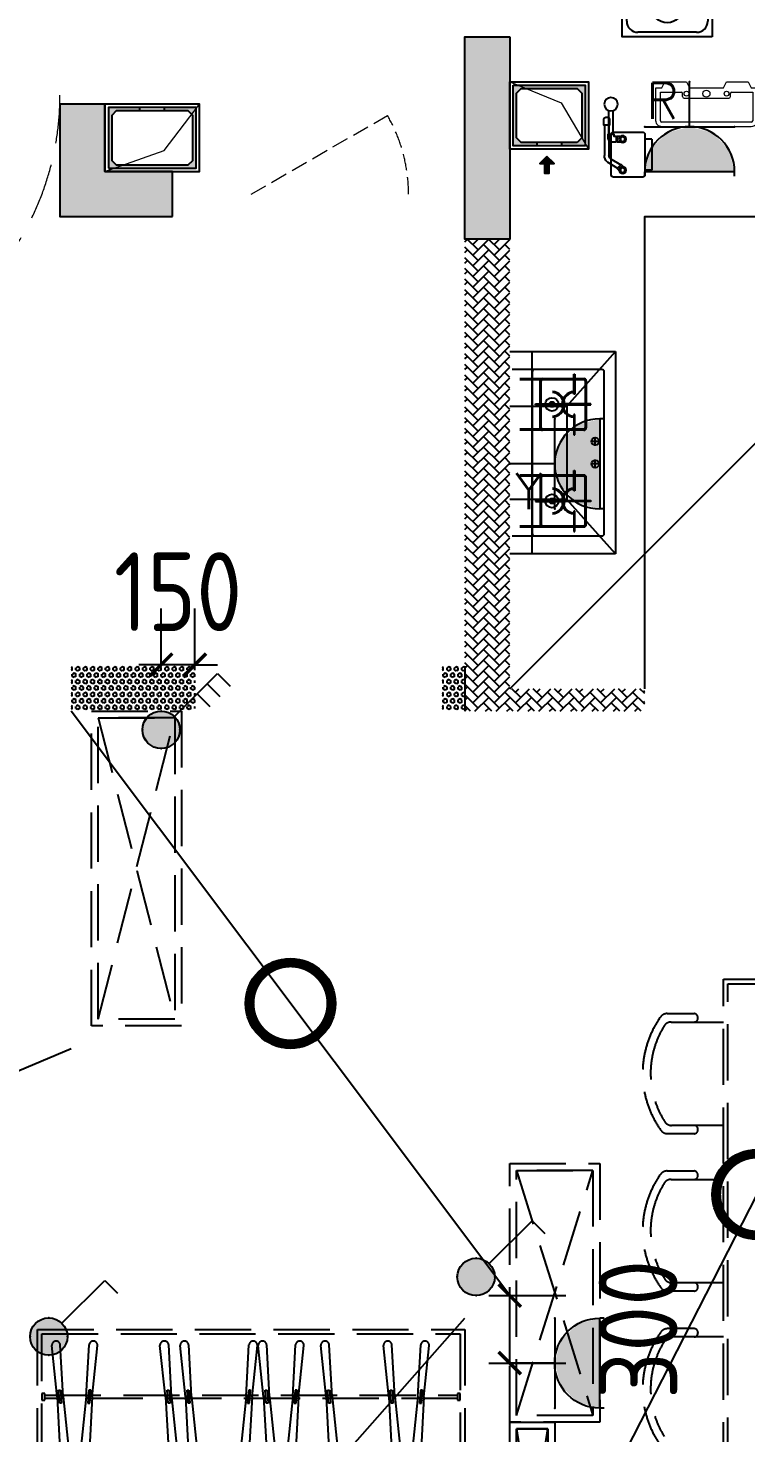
# Model space of a CAD drawing. Extents: x 2803505 to 5851001, y -1372902 to 24339.
# Drawn here: x 3438320 to 3441512, y -766547 to -760297 of the extents above; entities that cross this region are included whole.
import ezdxf
from ezdxf.enums import TextEntityAlignment as Align

# ---------------------------------------------------------------- set-up
doc = ezdxf.new("R2010")
doc.units = 0
doc.header["$LTSCALE"] = 1000
doc.header["$MEASUREMENT"] = 0
doc.linetypes.add('A户型$0$DASH', pattern=[0.35, 0.25, -0.1])
doc.linetypes.add('DASH', pattern=[0.35, 0.25, -0.1])
doc.layers.get('0').update_dxf_attribs({"linetype": 'CONTINUOUS'})
doc.layers.get('Defpoints').update_dxf_attribs({"linetype": 'CONTINUOUS'})
for name, color, linetype in [('!!电气', 1, 'CONTINUOUS'), ('5fur', 175, 'CONTINUOUS'), ('AH-FURNITURE', 1, 'CONTINUOUS'), ('COLU', 7, 'CONTINUOUS'), ('EQUIP-插座', 3, 'CONTINUOUS'), ('EQUIP-照明', 3, 'CONTINUOUS'), ('LVTRY', 252, 'CONTINUOUS'), ('S-砼墙填充', 251, 'CONTINUOUS'), ('TEL_TEXT', 7, 'CONTINUOUS'), ('保温', 6, 'CONTINUOUS'), ('建筑-排气道', 252, 'CONTINUOUS'), ('管', 193, 'CONTINUOUS')]:
    doc.layers.add(name, color=color, linetype=linetype)
for name, color, linetype, lineweight in [('PUB_HATCH', 8, 'CONTINUOUS', 9), ('STAIR', 252, 'CONTINUOUS', 20), ('WINDOW', 146, 'CONTINUOUS', 20), ('平面-空调预留孔', 252, 'CONTINUOUS', 15), ('立面-洞口示意', 252, 'CONTINUOUS', 13)]:
    doc.layers.add(name, color=color, linetype=linetype, lineweight=lineweight)
doc.styles.add('_TEL_DIM', font='SIMPLEX', dxfattribs={"width": 0.8, "height": 3.5, "bigfont": 'HZTXT'})
doc.styles.add('DIM_FONT', font='SIMPLEX', dxfattribs={"width": 0.7, "bigfont": 'GBCBIG'})
doc.styles.get("Standard").update_dxf_attribs({"font": 'gbenor.shx', "bigfont": 'gbcbig.shx'})
doc.dimstyles.get("Standard").update_dxf_attribs({"dimscale": 100, "dimtxt": 3.5, "dimasz": 1, "dimexe": 2.5, "dimexo": 3, "dimgap": 1.5, "dimtad": 1, "dimdec": 0, "dimzin": 0, "dimdsep": 46, "dimtxsty": 'Standard', "dimblk": 'ARCHTICK', "dimcen": 0.09, "dimadec": 0, "dimazin": 0, "dimtfac": 1, "dimtdec": 0, "dimtix": 1, "dimtmove": 2, "dimatfit": 3, "dimfxl": 1, "dimtolj": 1, "dimtzin": 0, "dimarcsym": 0})
pattern_1 = [(45, (0, 0), (0, 47.4157523), [100.584, -33.528]), (135, (23.708, 23.708), (3e-15, 47.4157523), [100.584, -33.528])]
pattern_2 = [(90, (0, 0), (-16.49778, 1e-15), [9.525, -19.05]), (210, (0, 0), (8.24889, -14.2874966), [9.525, -19.05]), (150, (6e-16, 9.525), (-8.24889, -14.2874966), [9.525, -19.05])]

# ---------------------------------------------------------------- blocks, each defined once
blk = doc.blocks.new('A$C60D053AF')
at = {"layer": 'AH-FURNITURE', "color": 8}
for p, q in [((232.5, -90), (128.3, -90)), ((232.5, -110), (128.3, -110)), ((192.5, -71), (327.6, -71)), ((192.5, -91), (327.6, -91)), ((245, -129.5), (245, -122.5)), ((265, -129.5), (265, -122.5)), ((341.7, -96.9), (370, -143.2)), ((355.9, -82.7), (384.2, -129)), ((255, -281), (255, -251)), ((255, -281), (393, -281)), ((393, -281), (393, -251))]:
    blk.add_line(p, q, dxfattribs=at)
for points in [[(170, -68, 1), (170, -94), (192.5, -94), (192.5, -68)], [(234, -251), (414, -251, 0.414214), (424, -241), (424, -111, 0.414214), (414, -101), (234, -101, 0.414214), (224, -111), (224, -241, 0.414214)], [(268, -122.5), (268, -107, 0.414214), (248, -87), (232.5, -87), (232.5, -113), (242, -113), (242, -122.5)], [(242, -152, 1), (268, -152), (268, -129.5), (242, -129.5)], [(383.8, -161.2, 1), (402.2, -142.8), (386.3, -126.9), (367.9, -145.3)]]:
    blk.add_lwpolyline(points, format="xyb", close=True, dxfattribs=at)
for centre, radius in [((100, -100), 30), ((255, -152), 15), ((255, -152), 10), ((393, -152), 15), ((393, -152), 10)]:
    blk.add_circle(centre, radius, dxfattribs=at)
for radius in [40, 20]:
    blk.add_arc((327.6, -111), radius, 45, 90, dxfattribs=at)
blk = doc.blocks.new('dfgdfgsf')
at = {"layer": '5fur', "color": 252, "linetype": 'A户型$0$DASH'}
for p, q in [((2092291.5, -1252357.5), (2092411.5, -1252357.5)), ((2092428, -1252378.3), (2092428, -1252374.6)), ((2092309.4, -1252394.9), (2092541.6, -1252394.9)), ((2092541.6, -1252854.9), (2092311.4, -1252854.9)), ((2092428, -1252875.1), (2092428, -1252871.4)), ((2092411.5, -1252891.7), (2092293.4, -1252891.7)), ((2092291.5, -1253057.5), (2092411.5, -1253057.5)), ((2092309.4, -1253094.9), (2092541.6, -1253094.9)), ((2092428, -1253078.3), (2092428, -1253074.6)), ((2092541.6, -1253554.9), (2092311.4, -1253554.9)), ((2092411.5, -1253591.7), (2092293.4, -1253591.7)), ((2092428, -1253575.1), (2092428, -1253571.4)), ((2092411.5, -1253759), (2092293.4, -1253759)), ((2092541.6, -1253795.8), (2092311.4, -1253795.8)), ((2092428, -1253775.6), (2092428, -1253779.2)), ((2089579.3, -1254062.7), (2089555.5, -1253834.7)), ((2089605.3, -1254060.6), (2089593.1, -1253831.7)), ((2089708.7, -1254060.6), (2089720.9, -1253831.7)), ((2089734.7, -1254062.7), (2089758.5, -1253834.7)), ((2090061.5, -1254062.6), (2090035.7, -1253834.7)), ((2090087.6, -1254060.6), (2090075.3, -1253831.7)), ((2090150, -1254062.7), (2090126.2, -1253834.7)), ((2090176.1, -1254060.6), (2090163.8, -1253831.7)), ((2090419.7, -1254060.6), (2090431.9, -1253831.7)), ((2090445.7, -1254062.7), (2090469.5, -1253834.7)), ((2090497.2, -1254062.7), (2090473.3, -1253834.7)), ((2090523.2, -1254060.6), (2090510.9, -1253831.7)), ((2090626.5, -1254060.6), (2090638.8, -1253831.7)), ((2090652.5, -1254062.7), (2090676.4, -1253834.7)), ((2090775.2, -1254062.6), (2090751.4, -1253834.6)), ((2090801.3, -1254060.6), (2090789, -1253831.7)), ((2091054, -1254062.7), (2091030.2, -1253834.7)), ((2091080, -1254060.6), (2091067.8, -1253831.7)), ((2091183.4, -1254060.6), (2091195.7, -1253831.7)), ((2091209.4, -1254062.7), (2091233.2, -1253834.7)), ((2089523.6, -1254047.2), (2089511.6, -1254047.2)), ((2089511.6, -1254047.2), (2089511.6, -1254077.2)), ((2089523.6, -1254077.2), (2089523.6, -1254047.2)), ((2089579.3, -1254062.7), (2089591.6, -1254291.6)), ((2089605.3, -1254060.6), (2089629.1, -1254288.7)), ((2089708.7, -1254060.6), (2089684.9, -1254288.7)), ((2089734.7, -1254062.7), (2089722.5, -1254291.6)), ((2090061.5, -1254062.7), (2090073.8, -1254291.6)), ((2090087.6, -1254060.6), (2090111.4, -1254288.7)), ((2090150, -1254062.7), (2090162.3, -1254291.6)), ((2090176.1, -1254060.6), (2090199.9, -1254288.7)), ((2090419.7, -1254060.6), (2090395.9, -1254288.7)), ((2090445.7, -1254062.7), (2090433.5, -1254291.6)), ((2090497.2, -1254062.7), (2090509.4, -1254291.6)), ((2090523.2, -1254060.6), (2090547, -1254288.7)), ((2090626.5, -1254060.6), (2090602.7, -1254288.7)), ((2090652.5, -1254062.7), (2090640.3, -1254291.6)), ((2090775.2, -1254062.7), (2090787.5, -1254291.6)), ((2090801.3, -1254060.6), (2090825.1, -1254288.7)), ((2091054, -1254062.7), (2091066.3, -1254291.6)), ((2091080, -1254060.6), (2091103.9, -1254288.7)), ((2091183.4, -1254060.6), (2091159.6, -1254288.7)), ((2091209.4, -1254062.7), (2091197.2, -1254291.6)), ((2091371.6, -1254047.2), (2091359.6, -1254047.2)), ((2091359.6, -1254047.2), (2091359.6, -1254077.2)), ((2091371.6, -1254077.2), (2091371.6, -1254047.2)), ((2089511.6, -1254077.2), (2089523.6, -1254077.2)), ((2091359.6, -1254069.7), (2089523.6, -1254069.7)), ((2091359.6, -1254077.2), (2091371.6, -1254077.2))]:
    blk.add_line(p, q, dxfattribs=at)
for points in [[(2089731.6, -1252412.2), (2089731.6, -1251012.2), (2090131.6, -1251012.2), (2090131.6, -1252412.2)], [(2089761.6, -1252382.2), (2089761.6, -1251042.2), (2090101.6, -1251042.2), (2090101.6, -1252382.2)], [(2092541.6, -1252205), (2093441.6, -1252205), (2093441.6, -1254425), (2092541.6, -1254425)], [(2092561.6, -1252225), (2093421.6, -1252225), (2093421.6, -1254405), (2092561.6, -1254405)], [(2091591.5, -1254175), (2091591.5, -1253025), (2091991.5, -1253025), (2091991.5, -1254175)], [(2091621.5, -1254145), (2091621.5, -1253055), (2091961.5, -1253055), (2091961.5, -1254145)], [(2089491.6, -1254362.2), (2089491.6, -1253762.2), (2091391.6, -1253762.2), (2091391.6, -1254362.2)], [(2089511.6, -1254342.2), (2089511.6, -1253782.2), (2091371.6, -1253782.2), (2091371.6, -1254342.2)], [(2089590.2, -1254090.6), (2089585.7, -1254032.8), (2089594.3, -1254032.1), (2089598.9, -1254089.9)], [(2089723.8, -1254090.6), (2089728.4, -1254032.8), (2089719.7, -1254032.1), (2089715.1, -1254089.9)], [(2090072.5, -1254090.6), (2090067.9, -1254032.8), (2090076.6, -1254032.1), (2090081.1, -1254089.9)], [(2090161, -1254090.6), (2090156.4, -1254032.8), (2090165.1, -1254032.1), (2090169.6, -1254089.9)], [(2090434.8, -1254090.6), (2090439.4, -1254032.8), (2090430.7, -1254032.1), (2090426.1, -1254089.9)], [(2090508.1, -1254090.6), (2090503.5, -1254032.8), (2090512.2, -1254032.1), (2090516.7, -1254089.9)], [(2090641.6, -1254090.6), (2090646.2, -1254032.8), (2090637.5, -1254032.1), (2090633, -1254089.9)], [(2090786.2, -1254090.6), (2090781.6, -1254032.8), (2090790.3, -1254032.1), (2090794.8, -1254089.9)], [(2091064.9, -1254090.6), (2091060.4, -1254032.8), (2091069.1, -1254032.1), (2091073.6, -1254089.9)], [(2091198.5, -1254090.6), (2091203.1, -1254032.8), (2091194.4, -1254032.1), (2091189.8, -1254089.9)], [(2091591.5, -1255125), (2091591.5, -1254175), (2091791.5, -1254175), (2091791.5, -1255125)], [(2091621.5, -1255095), (2091621.5, -1254205), (2091761.5, -1254205), (2091761.5, -1255095)]]:
    blk.add_lwpolyline(points, close=True, dxfattribs=at)
for points in [[(2089761.6, -1252382.2), (2090101.6, -1251042.2), (2089761.6, -1251042.2), (2090101.6, -1252382.2)], [(2091621.5, -1254145), (2091961.5, -1253055), (2091621.5, -1253055), (2091961.5, -1254145)], [(2089523.6, -1254054.7), (2091359.6, -1254054.7)], [(2091621.5, -1255095), (2091761.5, -1254205), (2091621.5, -1254205), (2091761.5, -1255095)]]:
    blk.add_lwpolyline(points, dxfattribs=at)
for centre, radius, start, end in [((2092616.8, -1252623.3), 434.6, 144.86029, 215.59956), ((2092291.5, -1252394.3), 36.8, 90, 144.86029), ((2092410.5, -1252375), 17.5, 1.22812, 87.03395), ((2092411.5, -1252378.3), 16.6, 270, 0), ((2092616.8, -1252623.3), 399, 148.05881, 212.52336), ((2092309.4, -1252431.7), 36.8, 90, 148.05881), ((2092293.4, -1252854.9), 36.8, 215.59956, 270), ((2092311.4, -1252818.1), 36.8, 212.52336, 270), ((2092411.5, -1252871.4), 16.6, 0, 90), ((2092411.5, -1252875.1), 16.6, 270, 0), ((2092291.5, -1253094.3), 36.8, 90, 144.86029), ((2092410.5, -1253075), 17.5, 1.22812, 87.03395), ((2092616.8, -1253323.3), 434.6, 144.86029, 215.59956), ((2092616.8, -1253323.3), 399, 148.05881, 212.52336), ((2092309.4, -1253131.7), 36.8, 90, 148.05881), ((2092411.5, -1253078.3), 16.6, 270, 0), ((2092311.4, -1253518.1), 36.8, 212.52336, 270), ((2092411.5, -1253571.4), 16.6, 0, 90), ((2092293.4, -1253554.9), 36.8, 215.59956, 270), ((2092411.5, -1253575.1), 16.6, 270, 0), ((2089574.3, -1253833.2), 18.8, 4.51246, 184.51246), ((2089739.7, -1253833.2), 18.8, 355.48754, 175.48754), ((2090055.6, -1253834.1), 19.9, 6.93304, 181.63751), ((2090145, -1253833.2), 18.8, 4.51246, 184.51246), ((2090450.7, -1253833.2), 18.8, 355.48754, 175.48754), ((2090492.1, -1253833.2), 18.8, 4.51246, 184.51246), ((2090657.6, -1253833.2), 18.8, 355.48754, 175.48754), ((2090770.2, -1253833.1), 18.8, 4.51246, 184.51246), ((2091049, -1253833.2), 18.8, 4.51246, 184.51246), ((2091214.4, -1253833.2), 18.8, 355.48754, 175.48754), ((2092616.8, -1254027.4), 434.6, 144.40044, 215.13971), ((2092616.8, -1254027.4), 399, 147.47664, 211.94119), ((2092293.4, -1253795.8), 36.8, 90, 144.40044), ((2092311.4, -1253832.6), 36.8, 90, 147.47664), ((2092411.5, -1253775.6), 16.6, 0, 90), ((2092411.5, -1253779.2), 16.6, 270, 0)]:
    blk.add_arc(centre, radius, start, end, dxfattribs=at)
blk = doc.blocks.new('GDGDGRD')
at = {"layer": 'S-砼墙填充'}
h = blk.add_hatch(color=252, dxfattribs=at)
h.dxf.hatch_style = 1
h.paths.add_polyline_path([(436416.6, 295815.4), (436416.6, 295615.4), (436416.6, 294915.4), (436216.6, 294915.4), (436216.6, 295815.4)])
h = blk.add_hatch(color=252, dxfattribs=at)
h.dxf.hatch_style = 1
h.paths.add_polyline_path([(434916.6, 295015.6), (434916.6, 295215.6), (434616.6, 295215.6), (434616.6, 295515.6), (434416.6, 295515.6), (434416.6, 295015.6)])
at = {"layer": 'COLU', "color": 252}
for points in [[(436416.6, 295815.4), (436416.6, 295615.4), (436416.6, 295615.4), (436416.6, 294915.4), (436216.6, 294915.4), (436216.6, 295815.4)], [(434916.6, 295015.6), (434916.6, 295215.6), (434616.6, 295215.6), (434616.6, 295515.6), (434416.6, 295515.6), (434416.6, 295015.6)]]:
    blk.add_lwpolyline(points, close=True, dxfattribs=at)
blk = doc.blocks.new('A-Kitchen-7')
at = {"layer": 'LVTRY'}
for p, q in [((-518.7, 779.7), (-7.2, 834.3)), ((-3.6, 810.6), (-515, 756)), ((-29.1, 767), (-35.2, 806.4)), ((-7.2, 834.3), (-3.6, 810.6)), ((-515, 756), (-518.7, 779.7)), ((515, 756), (-515, 756)), ((-515, 756), (-515, 40)), ((-485.6, 760.5), (-484.9, 756)), ((-29.1, 767), (-112.1, 756)), ((515, 780), (0, 780)), ((0, 756), (0, 780)), ((515, 756), (515, 780)), ((515, 40), (515, 756)), ((-515, 40), (515, 40))]:
    blk.add_line(p, q, dxfattribs=at)
blk.add_lwpolyline([(-468.9, 40), (-468.9, 0), (468.9, 0), (468.9, 40)], close=True, dxfattribs=at)
blk = doc.blocks.new('rtyg7uyhg')
at = {"layer": 'LVTRY'}
for p, q in [((193590.3, 45458.1), (193590.3, 45069.5)), ((194234.6, 45488.8), (193621, 45488.8)), ((193925.8, 45440.4), (193940.1, 45432.2)), ((194265.3, 45069.5), (194265.3, 45458.1)), ((193682.3, 45407), (193887.8, 45407)), ((193896.4, 45429.9), (193857.6, 45326.3)), ((193875.3, 45316), (193945.6, 45401.5)), ((194111.9, 45407), (194173.3, 45407)), ((193621, 45130.8), (193621, 45345.6)), ((193857.6, 45326.3), (193875.3, 45316)), ((194009.6, 45345.6), (194009.6, 45130.8)), ((194050.5, 45130.8), (194050.5, 45345.6)), ((194234.6, 45345.6), (194234.6, 45130.8)), ((193948.3, 45069.5), (193682.3, 45069.5)), ((194173.3, 45069.5), (194111.9, 45069.5)), ((193621, 45038.8), (194234.6, 45038.8))]:
    blk.add_line(p, q, dxfattribs=at)
for centre, radius in [((193866.4, 45437.7), 20.5), ((193989.2, 45437.7), 20.5), ((194071, 45437.7), 20.5), ((193815.3, 45238.2), 25.6), ((194137.5, 45238.2), 25.6)]:
    blk.add_circle(centre, radius, dxfattribs=at)
for centre, radius, start, end in [((193621, 45458.1), 30.7, 89.99999, 179.99999), ((193915.6, 45422.7), 20.5, 59.99999, 159.46231), ((194234.6, 45458.1), 30.7, 359.99999, 89.99999), ((193682.3, 45345.6), 61.4, 89.99999, 179.99999), ((193929.8, 45414.5), 20.5, 320.53767, 59.99999), ((193948.3, 45345.6), 61.4, 359.99999, 89.99999), ((194111.9, 45345.6), 61.4, 89.99999, 179.99999), ((194173.3, 45345.6), 61.4, 359.99999, 89.99999), ((193682.3, 45130.8), 61.4, 179.99999, 269.99999), ((193948.3, 45130.8), 61.4, 269.99999, 359.99999), ((194111.9, 45130.8), 61.4, 179.99999, 269.99999), ((194173.3, 45130.8), 61.4, 269.99999, 359.99999), ((193621, 45069.5), 30.7, 179.99999, 269.99999), ((194234.6, 45069.5), 30.7, 269.99999, 359.99999)]:
    blk.add_arc(centre, radius, start, end, dxfattribs=at)
at = {"layer": 'LVTRY', "style": 'DIM_FONT', "width": 0.8, "flags": 9}
for tag in ['YSIZE', 'XSIZE']:
    blk.add_attdef(tag, (193927.8, 45487.8), '', height=0.5, rotation=89.99999, dxfattribs=at)
blk = doc.blocks.new('FRSDFDGDGDRGDR')
at = {"layer": '平面-空调预留孔', "color": 252}
for p, q in [((699612.3, 775044), (699612.3, 775441.2)), ((699618.9, 775447.8), (699746.3, 775447.8)), ((699746.3, 775447.8), (699746.3, 775355.4)), ((699719.9, 775342.2), (699719.9, 775143)), ((699726.5, 775348.8), (699739.7, 775348.8)), ((699726.5, 775136.4), (699739.7, 775136.4)), ((699746.3, 775129.8), (699746.3, 775037.4)), ((699746.3, 775037.4), (699618.9, 775037.4))]:
    blk.add_line(p, q, dxfattribs=at)
blk.add_lwpolyline([(699766.1, 775166.7), (699792.5, 775153.5), (699792.5, 775057.2), (699766.1, 775044), (699766.1, 775017.6), (699618.9, 775017.6, -0.414214), (699592.5, 775044), (699592.5, 775441.2, -0.414214), (699618.9, 775467.6), (699766.1, 775467.6), (699766.1, 775441.2), (699792.5, 775428), (699792.5, 775331.6), (699766.1, 775318.4)], format="xyb", close=True, dxfattribs=at)
for centre, radius in [((699739.7, 775331.6), 10.6), ((699739.7, 775243.2), 15.8), ((699739.7, 775153.5), 10.6)]:
    blk.add_circle(centre, radius, dxfattribs=at)
for centre, start, end in [((699618.9, 775441.2), 90, 180), ((699726.5, 775342.2), 90, 180), ((699739.7, 775355.4), 270, 360), ((699726.5, 775143), 180, 270), ((699739.7, 775129.8), 0, 90), ((699618.9, 775044), 180, 270)]:
    blk.add_arc(centre, 6.6, start, end, dxfattribs=at)
blk = doc.blocks.new('*U171')
h = blk.add_hatch(color=5)
h.set_gradient(color1=(0, 0, 255), rotation=180, tint=1)
h.paths.add_polyline_path([(0, 0), (-6.35, -6.35), (-6.35, -2.159), (-15, -2.159), (-15, 2.159), (-6.35, 2.159), (-6.35, 6.35)])
at = {"color": 0, "linetype": 'Continuous'}
blk.add_lwpolyline([(0, 0), (-6.35, -6.35), (-6.35, -2.159), (-15, -2.159), (-15, 2.159), (-6.35, 2.159), (-6.35, 6.35)], close=True, dxfattribs=at)
blk = doc.blocks.new('VXCVXVXVDXVDX')
at = {"layer": 'PUB_HATCH'}
blk.add_hatch(color=252, dxfattribs=at).paths.add_polyline_path([(436751.6, 295600.4), (436751.6, 295330.4), (436646.6, 295330.4), (436646.6, 295345.4), (436716.6, 295345.4), (436736.6, 295365.4), (436736.6, 295565.4), (436716.6, 295585.4), (436466.6, 295585.4), (436446.6, 295565.4), (436446.6, 295365.4), (436466.6, 295345.4), (436536.6, 295345.4), (436536.6, 295330.4), (436431.6, 295330.4), (436431.6, 295600.4)])
at = {"layer": 'LVTRY', "color": 252}
for p, q in [((436536.6, 295345.4), (436536.6, 295330.4)), ((436646.6, 295345.4), (436646.6, 295330.4)), ((436416.6, 294415.4), (436886.8, 294415.4)), ((436516.6, 293515.4), (436516.6, 294415.4)), ((436670.8, 294172.4), (436886.8, 294415.4)), ((436886.8, 294415.4), (436886.8, 293515.4)), ((436826.6, 294335.4), (436426.6, 294335.4)), ((436461.6, 294295.4), (436746.6, 294295.4)), ((436461.6, 294290.4), (436746.6, 294290.4)), ((436516.6, 294325.4), (436516.6, 293605.4)), ((436551.6, 294075.4), (436551.6, 294285.4)), ((436556.6, 294075.4), (436556.6, 294285.4)), ((436701.8, 294225.4), (436701.8, 294315.4)), ((436701.8, 294315.4), (436706.3, 294315.4)), ((436706.3, 294315.4), (436706.3, 294225.4)), ((436751.6, 294285.4), (436751.6, 294075.4)), ((436756.6, 294285.4), (436756.6, 294075.4)), ((436836.6, 293605.4), (436836.6, 294325.4)), ((436706.3, 294225.4), (436701.8, 294225.4)), ((436416.6, 294172.4), (436670.8, 294172.4)), ((436516.6, 293757.3), (436516.6, 294172.4)), ((436531.6, 294182.6), (436659.1, 294182.6)), ((436531.6, 294178.1), (436531.6, 294182.6)), ((436659.1, 294178.1), (436531.6, 294178.1)), ((436776.6, 294182.6), (436649.1, 294182.6)), ((436649.1, 294182.6), (436649.1, 294178.1)), ((436649.1, 294178.1), (436776.6, 294178.1)), ((436659.1, 294182.6), (436659.1, 294178.1)), ((436670.8, 294172.4), (436670.8, 293757.3)), ((436776.6, 294178.1), (436776.6, 294182.6)), ((436706.3, 294135.4), (436701.8, 294135.4)), ((436701.8, 294135.4), (436701.8, 294045.4)), ((436706.3, 294045.4), (436706.3, 294135.4)), ((436746.6, 294070.4), (436461.6, 294070.4)), ((436746.6, 294065.4), (436461.6, 294065.4)), ((436701.8, 294045.4), (436706.3, 294045.4)), ((436796.6, 293996), (436796.6, 294034.8)), ((436816, 294015.4), (436777.2, 294015.4)), ((436816, 293915.4), (436777.2, 293915.4)), ((436796.6, 293896), (436796.6, 293934.8)), ((436746.6, 293865.4), (436461.6, 293865.4)), ((436746.6, 293860.4), (436461.6, 293860.4)), ((436551.6, 293855.4), (436551.6, 293645.4)), ((436556.6, 293855.4), (436556.6, 293645.4)), ((436701.8, 293795.4), (436701.8, 293885.4)), ((436701.8, 293885.4), (436706.3, 293885.4)), ((436706.3, 293885.4), (436706.3, 293795.4)), ((436751.6, 293645.4), (436751.6, 293855.4)), ((436756.6, 293645.4), (436756.6, 293855.4)), ((436706.3, 293795.4), (436701.8, 293795.4)), ((436670.8, 293757.3), (436416.6, 293757.3)), ((436659.1, 293752.6), (436531.6, 293752.6)), ((436531.6, 293752.6), (436531.6, 293748.1)), ((436531.6, 293748.1), (436659.1, 293748.1)), ((436649.1, 293748.1), (436649.1, 293752.6)), ((436649.1, 293752.6), (436776.6, 293752.6)), ((436776.6, 293748.1), (436649.1, 293748.1)), ((436659.1, 293748.1), (436659.1, 293752.6)), ((436886.8, 293515.4), (436670.8, 293757.3)), ((436776.6, 293752.6), (436776.6, 293748.1)), ((436706.3, 293705.4), (436701.8, 293705.4)), ((436701.8, 293705.4), (436701.8, 293615.4)), ((436706.3, 293615.4), (436706.3, 293705.4)), ((436461.6, 293640.4), (436746.6, 293640.4)), ((436461.6, 293635.4), (436746.6, 293635.4)), ((436701.8, 293615.4), (436706.3, 293615.4)), ((436426.6, 293595.4), (436826.6, 293595.4)), ((436886.8, 293515.4), (436416.6, 293515.4))]:
    blk.add_line(p, q, dxfattribs=at)
for points in [[(436416.6, 295615.4), (436766.6, 295615.4), (436766.6, 295315.4), (436416.6, 295315.4)], [(436431.6, 295600.4), (436751.6, 295600.4), (436751.6, 295330.4), (436431.6, 295330.4)], [(436716.6, 295345.4), (436466.6, 295345.4), (436446.6, 295365.4), (436446.6, 295565.4), (436466.6, 295585.4), (436716.6, 295585.4), (436736.6, 295565.4), (436736.6, 295365.4), (436716.6, 295345.4)]]:
    blk.add_lwpolyline(points, close=True, dxfattribs=at)
blk.add_lwpolyline([(437016.6, 292915.4), (437016.6, 295015.4), (438516.6, 295015.4), (438516.6, 293789.4)], dxfattribs=at)
for centre, radius in [((436604.1, 294180.4), 29.7), ((436604.1, 294180.4), 11.7), ((436796.6, 294015.4), 17), ((436796.6, 293915.4), 17), ((436604.1, 293750.4), 29.7), ((436604.1, 293750.4), 11.7)]:
    blk.add_circle(centre, radius, dxfattribs=at)
for centre, radius, start, end in [((436526.6, 294325.4), 10, 90, 180), ((436561.6, 294285.4), 10, 90, 180), ((436561.6, 294285.4), 5, 90, 180), ((436746.6, 294285.4), 10, 0, 90), ((436746.6, 294285.4), 5, 0, 90), ((436826.6, 294325.4), 10, 0, 90), ((436604.1, 294180.4), 56.7, 2.27424, 87.72576), ((436604.1, 294180.4), 52.2, 2.47041, 87.52959), ((436704.1, 294180.4), 56.7, 92.27424, 177.72576), ((436704.1, 294180.4), 52.2, 92.47041, 177.52959), ((436604.1, 294180.4), 56.7, 272.27424, 357.72576), ((436604.1, 294180.4), 52.2, 272.47041, 357.52959), ((436704.1, 294180.4), 56.7, 182.27424, 267.72576), ((436704.1, 294180.4), 52.2, 182.47041, 267.52959), ((436561.6, 294075.4), 10, 180, 270), ((436561.6, 294075.4), 5, 180, 270), ((436746.6, 294075.4), 5, 270, 0), ((436746.6, 294075.4), 10, 270, 0), ((436561.6, 293855.4), 10, 90, 180), ((436561.6, 293855.4), 5, 90, 180), ((436746.6, 293855.4), 10, 0, 90), ((436746.6, 293855.4), 5, 0, 90), ((436604.1, 293750.4), 56.7, 2.27424, 87.72576), ((436604.1, 293750.4), 52.2, 2.47041, 87.52959), ((436704.1, 293750.4), 56.7, 92.27424, 177.72576), ((436704.1, 293750.4), 52.2, 92.47041, 177.52959), ((436604.1, 293750.4), 56.7, 272.27424, 357.72576), ((436604.1, 293750.4), 52.2, 272.47041, 357.52959), ((436704.1, 293750.4), 56.7, 182.27424, 267.72576), ((436704.1, 293750.4), 52.2, 182.47041, 267.52959), ((436526.6, 293605.4), 10, 180, 270), ((436561.6, 293645.4), 10, 180, 270), ((436561.6, 293645.4), 5, 180, 270), ((436746.6, 293645.4), 5, 270, 0), ((436746.6, 293645.4), 10, 270, 0), ((436826.6, 293605.4), 10, 270, 0)]:
    blk.add_arc(centre, radius, start, end, dxfattribs=at)
at = {"layer": '立面-洞口示意', "color": 252}
blk.add_lwpolyline([(436416.6, 295615.4), (436645.1, 295521.4), (436766.6, 295315.4)], dxfattribs=at)
at = {"color": 252, "rotation": 90}
blk.add_blockref('FRSDFDGDGDRGDR', (1212534.1, -404177.2), dxfattribs=at)
at = {"color": 252, "xscale": -1}
blk.add_blockref('rtyg7uyhg', (632006.9, 250026.6), dxfattribs=at)
at = {"layer": 'LVTRY', "color": 252, "extrusion": (0, 0, -1), "xscale": -0.7999999999883585, "yscale": 0.7999999999883585, "zscale": -0.7999999999883585, "rotation": 270}
blk.add_blockref('A-Kitchen-7', (-439116.6, 293377.4), dxfattribs=at)
at = {"layer": '建筑-排气道', "color": 252, "extrusion": (0, 0, -1), "xscale": 5, "yscale": 5, "zscale": -5, "rotation": 90}
blk.add_blockref('*U171', (-436581.7, 295283.1), dxfattribs=at)
blk = doc.blocks.new('VXVXVXDVXDVXVDX')
at = {"layer": '保温', "linetype": 'ByBlock', "ltscale": 10}
h = blk.add_hatch(dxfattribs=at)
h.set_pattern_fill('AR-HBONE', color=251, scale=55)
h.set_pattern_definition(pattern_1)
h.paths.add_polyline_path([(436416.6, 294915.4), (436216.6, 294915.4), (436216.6, 292815.4), (436416.6, 292815.2)])
at = {"layer": '保温', "linetype": 'Continuous', "ltscale": 10}
h = blk.add_hatch(dxfattribs=at)
h.set_pattern_fill('HEX', color=251, scale=10, angle=90, style=0)
h.set_pattern_definition(pattern_2)
h.paths.add_polyline_path([(435016.6, 292815.4), (435016.6, 293015.4), (434466.6, 293015.4), (434466.6, 292815.4)])
h = blk.add_hatch(dxfattribs=at)
h.set_pattern_fill('HEX', color=251, scale=10, angle=90, style=0)
h.set_pattern_definition(pattern_2)
h.paths.add_polyline_path([(436216.6, 292815.4), (436216.6, 293015.4), (436116.6, 293015.4), (436116.6, 292815.4)])
at = {"layer": '保温', "linetype": 'ByBlock', "ltscale": 10}
h = blk.add_hatch(dxfattribs=at)
h.set_pattern_fill('AR-HBONE', color=251, scale=55)
h.set_pattern_definition(pattern_1)
h.paths.add_polyline_path([(437016.6, 292815.4), (437016.6, 292915.4), (436416.6, 292915.4), (436416.6, 292815.4)])
at = {"layer": '保温', "color": 251, "linetype": 'ByBlock', "ltscale": 10}
blk.add_line((436216.6, 293015.4), (436216.6, 292815.4), dxfattribs=at)
blk = doc.blocks.new('A$C3EB2330C')
at = {"layer": '管', "color": 252}
for p, q in [((0, 380), (330, 380)), ((380, 330), (380, 70)), ((330, 20), (0, 20))]:
    blk.add_line(p, q, dxfattribs=at)
blk.add_lwpolyline([(400, 400), (400, 0), (0, 0), (0, 400)], close=True, dxfattribs=at)
for centre, start, end in [((330, 330), 0, 90), ((330, 70), 270, 360)]:
    blk.add_arc(centre, 50, start, end, dxfattribs=at)
blk.add_ellipse((267.5, 200), major_axis=(-49.5, -49.5), ratio=1, start_param=-0.785398, end_param=5.497787, dxfattribs=at)
blk = doc.blocks.new('A$C1BAD4CCC')
at = {"layer": 'PUB_HATCH'}
blk.add_hatch(color=252, dxfattribs=at).paths.add_polyline_path([(15, -15), (15, -285), (155, -285), (155, -270), (50, -270), (30, -250), (30, -50), (50, -30), (370, -30), (390, -50), (390, -250), (370, -270), (265, -270), (265, -285), (405, -285), (405, -15)])
at = {"layer": 'LVTRY', "color": 252}
for p, q in [((155, -270), (155, -285)), ((265, -270), (265, -285))]:
    blk.add_line(p, q, dxfattribs=at)
for points in [[(420, 0), (0, 0), (0, -300), (420, -300)], [(405, -15), (15, -15), (15, -285), (405, -285)], [(50, -270), (370, -270), (390, -250), (390, -50), (370, -30), (50, -30), (30, -50), (30, -250), (50, -270)]]:
    blk.add_lwpolyline(points, close=True, dxfattribs=at)
at = {"layer": '立面-洞口示意', "color": 252}
blk.add_lwpolyline([(420, 0), (156.4, -93.9), (0, -300)], dxfattribs=at)
blk = doc.blocks.new('A$C100F5A36')
at = {"layer": 'STAIR', "color": 252, "linetype": 'DASH'}
blk.add_lwpolyline([(23002.5, -9942.4, 0.414214), (24252.5, -11192.4), (24352.5, -11192.4, 0.414214), (25602.5, -9942.4)], format="xyb", dxfattribs=at)
at = {"layer": 'WINDOW', "color": 252, "linetype": 'DASH', "ltscale": 0.3}
blk.add_lwpolyline([(26452.3, -10382.3), (27058.7, -10032.4, -0.131526), (27152.4, -10382.1)], format="xyb", dxfattribs=at)
at = {"color": 252}
for name in ['GDGDGRD', 'VXVXVXDVXDVXVDX', 'VXCVXVXVDXVDX']:
    blk.add_blockref(name, (-408814.1, -305497.8), dxfattribs=at)
at = {"color": 252, "rotation": 180.0000011675328}
blk.add_blockref('A$C1BAD4CCC', (26222.5, -10281.9), dxfattribs=at)
at = {"color": 252, "xscale": -1, "rotation": 89.99999999929328}
blk.add_blockref('A$C60D053AF', (27952.5, -9882.4), dxfattribs=at)
at = {"layer": 'WINDOW', "color": 252}
blk.add_blockref('dfgdfgsf', (-2063989.1, 1238329.8), dxfattribs=at)
at = {"layer": '管', "color": 252, "rotation": 270}
blk.add_blockref('A$C3EB2330C', (28102.5, -9282.4), dxfattribs=at)
blk = doc.blocks.new('$equip$00001150')
at = {"const_width": 0.1}
blk.add_lwpolyline([(-0.45, 0, 1), (0.45, 0, 1)], format="xyb", close=True, dxfattribs=at)
blk.add_circle((0, 0), 0.5)
at = {"flags": 9}
blk.add_attdef('A', (0, 0), '', height=0.00002, dxfattribs=at)
blk = doc.blocks.new('$equip$00001962')
for p, q in [((0.147, 0.356), (0.625, 0.833)), ((0.625, 0.833), (0.766, 0.692))]:
    blk.add_line(p, q)
blk.add_circle((0, 0.208), 0.208)
for p in [(0, 0.417), (-0.208, 0.208), (0.208, 0.208), (0, 0)]:
    blk.add_point(p)
for points in [[(-0.18, 0.313), (0.18, 0.313), (-0.208, 0.208), (0.208, 0.208)], [(-0.104, 0.389), (0.104, 0.389), (-0.18, 0.313), (0.18, 0.313)], [(0, 0.417), (0, 0.417), (-0.104, 0.389), (0.104, 0.389)], [(-0.18, 0.104), (0.18, 0.104), (-0.208, 0.208), (0.208, 0.208)], [(-0.104, 0.028), (0.104, 0.028), (-0.18, 0.104), (0.18, 0.104)], [(0, 0), (0, 0), (-0.104, 0.028), (0.104, 0.028)]]:
    blk.add_solid(points)
at = {"layer": 'TEL_TEXT', "style": '_TEL_DIM', "flags": 1}
blk.add_attdef('A', text='', height=0.00002, dxfattribs=at).set_placement((0, 0), align=Align.MIDDLE_CENTER)
blk = doc.blocks.new('$equip$00001764')
for p, q in [((-0.5, 1.05), (-0.5, 1)), ((-0.5, 1), (0.5, 1)), ((0.5, 1.05), (0.5, 1)), ((0.5, 0.5), (-0.5, 0.5)), ((0, 0.5), (0, 0))]:
    blk.add_line(p, q)
blk.add_arc((0, 1), 0.5, 180, 0)
for p in [(-0.5, 0.5), (0.5, 0.5), (0, 0)]:
    blk.add_point(p)
for points in [[(0.433, 0.75), (-0.433, 0.75), (0.5, 1), (-0.5, 1)], [(0.25, 0.567), (-0.25, 0.567), (0.433, 0.75), (-0.433, 0.75)], [(0, 0.5), (0, 0.5), (0.25, 0.567), (-0.25, 0.567)]]:
    blk.add_solid(points)
at = {"color": 7, "style": '_TEL_DIM'}
blk.add_attdef('$TEXT$', text='', height=0.4, dxfattribs=at).set_placement((0.303, 0.211), align=Align.MIDDLE_CENTER)
at = {"color": 7, "style": '_TEL_DIM', "flags": 1}
blk.add_attdef('A', text='', height=0.00002, dxfattribs=at).set_placement((0, 0), align=Align.MIDDLE_CENTER)
blk = doc.blocks.new('_ArchTick')
at = {"color": 0, "linetype": 'ByBlock', "const_width": 0.15}
blk.add_lwpolyline([(-0.5, -0.5), (0.5, 0.5)], dxfattribs=at)
blk = doc.blocks.new('*D444')
at = {"layer": '!!电气', "color": 0, "lineweight": -2, "transparency": 16777216}
for p, q in [((3438912.1, -763136), (3438912.1, -762879.5)), ((3439062.1, -763136), (3439062.1, -762879.5)), ((3438912.1, -763129.5), (3438812.1, -763129.5)), ((3439062.1, -763129.5), (3438912.1, -763129.5)), ((3439062.1, -763129.5), (3439162.1, -763129.5))]:
    blk.add_line(p, q, dxfattribs=at)
at = {"layer": 'Defpoints', "color": 0, "transparency": 16777216}
for p in [(3438912.1, -763129.5), (3438912.1, -763436), (3439062.1, -763436)]:
    blk.add_point(p, dxfattribs=at)
at = {"layer": '!!电气', "color": 0, "lineweight": -2, "transparency": 16777216, "xscale": 100, "yscale": 100, "zscale": 100}
blk.add_blockref('_ArchTick', (3438912.1, -763129.5), dxfattribs=at)
at = {"layer": '!!电气', "color": 0, "lineweight": -2, "transparency": 16777216, "xscale": 100, "yscale": 100, "zscale": 100, "rotation": 180}
blk.add_blockref('_ArchTick', (3439062.1, -763129.5), dxfattribs=at)
at = {"layer": '!!电气', "color": 0, "transparency": 16777216, "insert": (3438987.1, -762804.5), "char_height": 350, "attachment_point": 5}
blk.add_mtext('\\A1;150', dxfattribs=at)
blk = doc.blocks.new('$equip$00001237')
for p, q in [((-0.5, 1.05), (-0.5, 1)), ((-0.5, 1), (0.5, 1)), ((0.5, 1.05), (0.5, 1)), ((0.5, 0.5), (-0.5, 0.5)), ((0, 0.5), (0, 0))]:
    blk.add_line(p, q)
blk.add_arc((0, 1), 0.5, 180, 0)
for p in [(0, 1), (-0.5, 0.5), (0.5, 0.5), (0, 0)]:
    blk.add_point(p)
for points in [[(0.433, 0.75), (-0.433, 0.75), (0.5, 1), (-0.5, 1)], [(0.25, 0.567), (-0.25, 0.567), (0.433, 0.75), (-0.433, 0.75)], [(0, 0.5), (0, 0.5), (0.25, 0.567), (-0.25, 0.567)]]:
    blk.add_solid(points)
at = {"flags": 9}
blk.add_attdef('A', (0, 0), '', height=0.00002, dxfattribs=at)
blk = doc.blocks.new('*D448')
at = {"layer": '!!电气', "color": 0, "lineweight": -2, "transparency": 16777216}
for p, q in [((3440368.7, -765936), (3440712.1, -765936)), ((3440462.1, -766236), (3440462.1, -765936)), ((3440368.7, -766236), (3440712.1, -766236))]:
    blk.add_line(p, q, dxfattribs=at)
at = {"layer": 'Defpoints', "color": 0, "transparency": 16777216}
for p in [(3440068.7, -765936), (3440462.1, -765936), (3440068.7, -766236)]:
    blk.add_point(p, dxfattribs=at)
at = {"layer": '!!电气', "color": 0, "lineweight": -2, "transparency": 16777216, "xscale": 100, "yscale": 100, "zscale": 100}
for p, rotation in [((3440462.1, -765936), 90), ((3440462.1, -766236), 270)]:
    blk.add_blockref('_ArchTick', p, dxfattribs=dict(at, rotation=rotation))
at = {"layer": '!!电气', "color": 0, "transparency": 16777216, "insert": (3441032.9, -766086), "char_height": 350, "attachment_point": 5, "rotation": 90}
blk.add_mtext('\\A1;300', dxfattribs=at)
blk = doc.blocks.new('$equip$00001963')
for p, q in [((0.147, 0.356), (0.625, 0.833)), ((0.625, 0.833), (0.766, 0.692)), ((0.512, 0.72), (0.653, 0.579))]:
    blk.add_line(p, q)
blk.add_circle((0, 0.208), 0.208)
for p in [(0, 0.417), (-0.208, 0.208), (0.208, 0.208), (0, 0)]:
    blk.add_point(p)
for points in [[(-0.18, 0.313), (0.18, 0.313), (-0.208, 0.208), (0.208, 0.208)], [(-0.104, 0.389), (0.104, 0.389), (-0.18, 0.313), (0.18, 0.313)], [(0, 0.417), (0, 0.417), (-0.104, 0.389), (0.104, 0.389)], [(-0.18, 0.104), (0.18, 0.104), (-0.208, 0.208), (0.208, 0.208)], [(-0.104, 0.028), (0.104, 0.028), (-0.18, 0.104), (0.18, 0.104)], [(0, 0), (0, 0), (-0.104, 0.028), (0.104, 0.028)]]:
    blk.add_solid(points)
at = {"layer": 'TEL_TEXT', "style": '_TEL_DIM', "flags": 1}
blk.add_attdef('A', text='', height=0.00002, dxfattribs=at).set_placement((0, 0), align=Align.MIDDLE_CENTER)
blk = doc.blocks.new('$equip$00001964')
for p, q in [((0.147, 0.356), (0.625, 0.833)), ((0.625, 0.833), (0.766, 0.692)), ((0.512, 0.72), (0.653, 0.579)), ((0.399, 0.607), (0.54, 0.466))]:
    blk.add_line(p, q)
blk.add_circle((0, 0.208), 0.208)
for p in [(0, 0.417), (-0.208, 0.208), (0.208, 0.208), (0, 0)]:
    blk.add_point(p)
for points in [[(-0.18, 0.313), (0.18, 0.313), (-0.208, 0.208), (0.208, 0.208)], [(-0.104, 0.389), (0.104, 0.389), (-0.18, 0.313), (0.18, 0.313)], [(0, 0.417), (0, 0.417), (-0.104, 0.389), (0.104, 0.389)], [(-0.18, 0.104), (0.18, 0.104), (-0.208, 0.208), (0.208, 0.208)], [(-0.104, 0.028), (0.104, 0.028), (-0.18, 0.104), (0.18, 0.104)], [(0, 0), (0, 0), (-0.104, 0.028), (0.104, 0.028)]]:
    blk.add_solid(points)
at = {"layer": 'TEL_TEXT', "style": '_TEL_DIM', "flags": 1}
blk.add_attdef('A', text='', height=0.00002, dxfattribs=at).set_placement((0, 0), align=Align.MIDDLE_CENTER)

msp = doc.modelspace()

# ---------------------------------------------------------------- block references
at = {"layer": '!!电气'}
msp.add_blockref('A$C100F5A36', (3412859.7, -750653.6), dxfattribs=at)

# ---------------------------------------------------------------- next in the draw order: linework, layer by layer
at = {"layer": '!!电气', "color": 1}
msp.add_line((3435912.1, -765936), (3438512.1, -764836), dxfattribs=at)
for points in [[(3440462.1, -763236), (3443162.1, -760536)], [(3440462.1, -765936), (3438512.1, -763336)], [(3440462.1, -767636), (3442662.1, -763336), (3442662.1, -763336), (3446712.1, -767636)], [(3437262.1, -769436), (3440262.1, -766036)]]:
    msp.add_lwpolyline(points, dxfattribs=at)

# ---------------------------------------------------------------- next in the draw order: block references
at = {"layer": 'EQUIP-插座', "color": 2}
ref = msp.add_blockref('$equip$00001764', (3441262.1, -760536), dxfattribs=dict(at, xscale=400, yscale=400, zscale=400, rotation=180))
ref.add_attrib('$TEXT$', 'R', dxfattribs={"layer": '0', "color": 7, "height": 160, "style": '_TEL_DIM'}).set_placement((3441140.9, -760620.4), align=Align.MIDDLE_CENTER)
ref = msp.add_blockref('$equip$00001764', (3440462.1, -762236), dxfattribs=dict(at, xscale=400, yscale=400, zscale=400, rotation=269.999999999236))
ref.add_attrib('$TEXT$', 'Y', dxfattribs={"layer": '0', "color": 7, "height": 160, "style": '_TEL_DIM'}).set_placement((3440546.5, -762357.2), align=Align.MIDDLE_CENTER)
at = {"layer": 'EQUIP-插座', "color": 2, "xscale": -400, "yscale": 400, "zscale": 400, "rotation": 270}
msp.add_blockref('$equip$00001237', (3440462.1, -766236), dxfattribs=at)
at = {"layer": 'EQUIP-照明', "color": 1, "xscale": 400, "yscale": 400, "zscale": 400}
msp.add_blockref('$equip$00001963', (3438912.1, -763502.1), dxfattribs=at)
at = {"layer": 'EQUIP-照明', "color": 2, "xscale": 400, "yscale": 400, "zscale": 400}
for name, p in [('$equip$00001964', (3438912.2, -763502.1)), ('$equip$00001150', (3439487.1, -764636)), ('$equip$00001150', (3441562.1, -765486)), ('$equip$00001962', (3440312.1, -765936)), ('$equip$00001962', (3438412.1, -766201.4))]:
    msp.add_blockref(name, p, dxfattribs=at)

# ---------------------------------------------------------------- next in the draw order: dimensions: what is measured, and where the dimension line sits
at = {"layer": '!!电气', "color": 1}
dim = msp.add_linear_dim(base=(3438912.1, -763129.5), p1=(3439062.1, -763436), p2=(3438912.1, -763436), dimstyle='Standard', override={"dimzin": 8}, dxfattribs=at)
dim.commit()
dim.dimension.update_dxf_attribs({"geometry": '*D444', "text_midpoint": (3438987.1, -762804.5)})
dim = msp.add_linear_dim(base=(3440462.1, -765936), p1=(3440068.7, -766236), p2=(3440068.7, -765936), angle=90, dimstyle='Standard', override={"dimzin": 8}, dxfattribs=at)
dim.commit()
dim.dimension.update_dxf_attribs({"geometry": '*D448', "text_midpoint": (3441032.9, -766086), "dimtype": 128})

doc.saveas('drawing.dxf')
